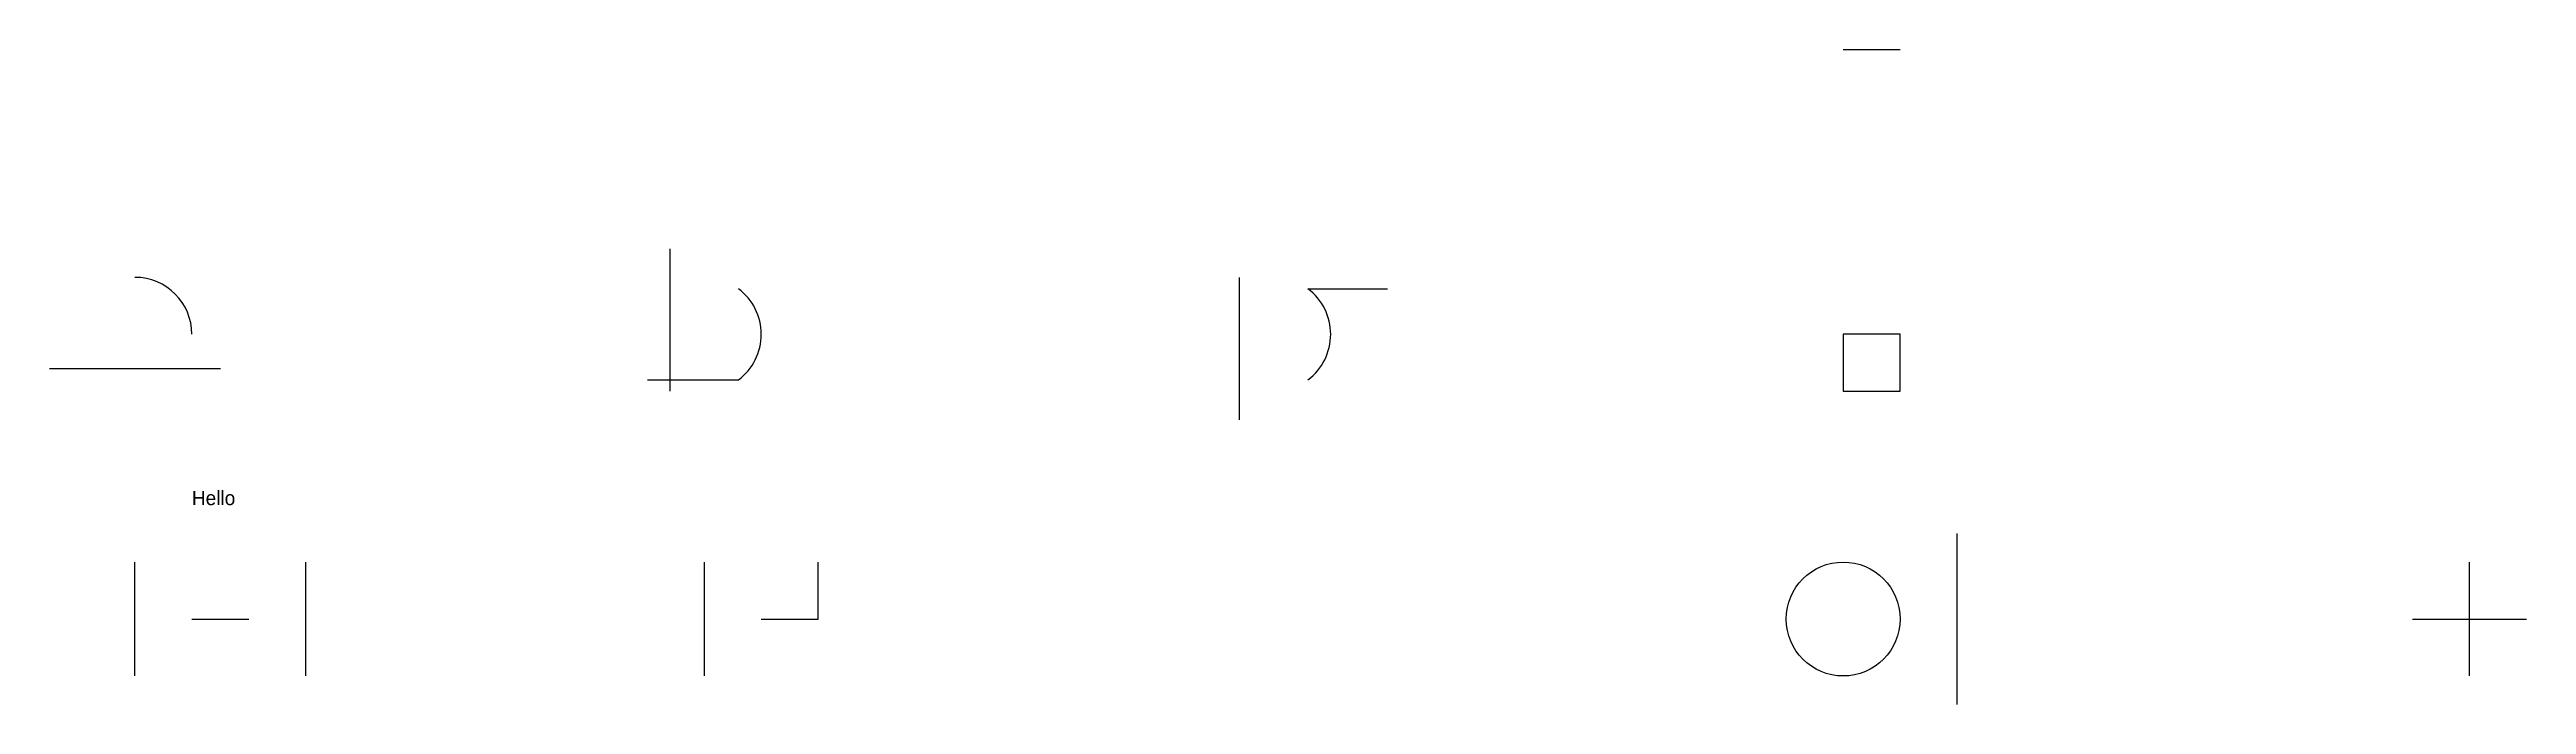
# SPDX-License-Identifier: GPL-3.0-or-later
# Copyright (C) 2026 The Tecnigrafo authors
# Model space of a CAD drawing. Header units: millimetres. Extents: x -15 to 420, y -15 to 100.
import ezdxf

# ---------------------------------------------------------------- set-up
doc = ezdxf.new("R2010")
doc.units = ezdxf.units.MM

msp = doc.modelspace()

# ---------------------------------------------------------------- linework, layer by layer
for p, q in [((300, 100), (310, 100)), ((94, 40), (94, 65)), ((194, 35), (194, 60)), ((-15, 44), (15, 44)), ((320, -15), (320, 15)), ((0, -10), (0, 10)), ((30, -10), (30, 10)), ((100, -10), (100, 10)), ((410, -10), (410, 10)), ((10, 0), (20, 0)), ((400, 0), (420, 0))]:
    msp.add_line(p, q)
for points in [[(90, 42), (106, 42, 0.5), (106, 58)], [(206, 42, 0.5), (206, 58), (220, 58)]]:
    msp.add_lwpolyline(points, format="xyb")
msp.add_lwpolyline([(300, 40), (310, 40), (310, 50), (300, 50)], close=True)
msp.add_lwpolyline([(110, 0), (120, 0), (120, 10)])
msp.add_circle((300, 0), 10)
msp.add_arc((0, 50), 10, 0, 90)

# ---------------------------------------------------------------- texts
msp.add_text('Hello', height=2.5).set_placement((10, 20))

doc.saveas('drawing.dxf')
